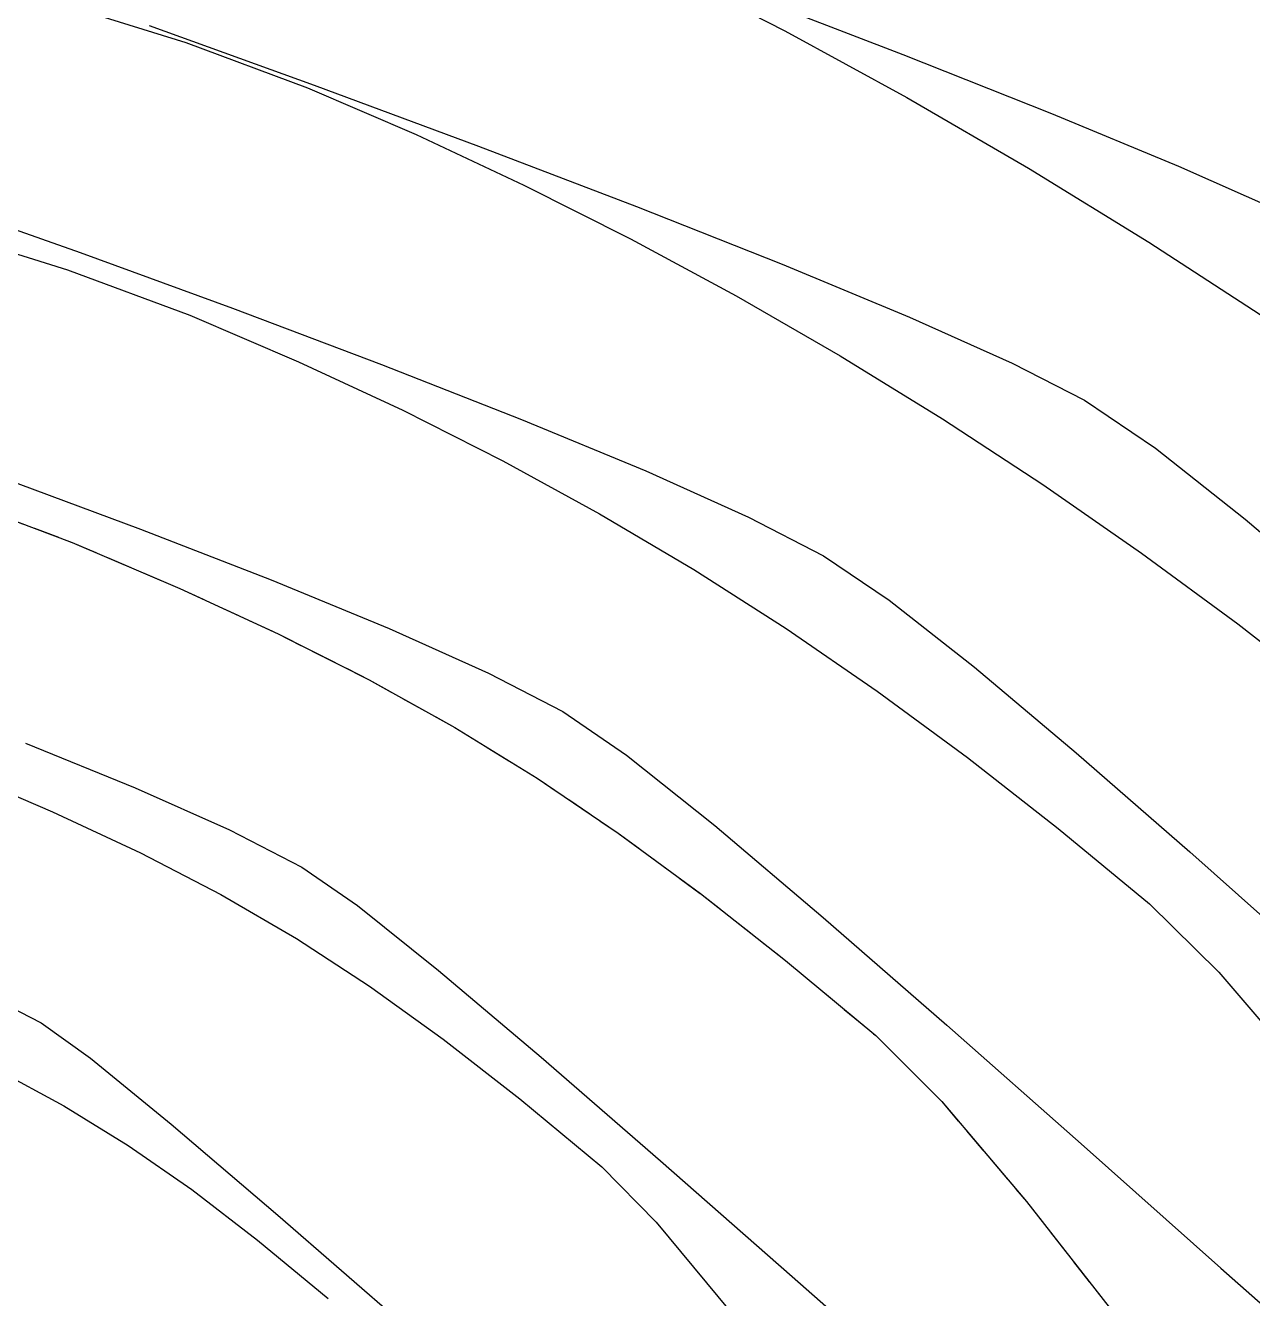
# Model space of a CAD drawing. Header units: inches. Extents: x 2547543 to 2548696, y 7125653 to 7126375.
# Drawn here: x 2547868.09 to 2547880.14, y 7125872.92 to 7125885.42 of the extents above; entities that cross this region are included whole.
import ezdxf

# ---------------------------------------------------------------- set-up
doc = ezdxf.new("R2010")
doc.units = ezdxf.units.IN
doc.header["$MEASUREMENT"] = 0
doc.linetypes.add('DASHED2', pattern=[0.375, 0.25, -0.125])
for name, color, linetype in [('CONT-MJR', 6, 'Continuous'), ('CONT-MNR', 14, 'Continuous'), ('V-100YR-LINE', 2, 'DASHED2'), ('V-TOPO-MAJR-E', 6, 'Continuous'), ('V-TOPO-MINR-E', 14, 'Continuous')]:
    doc.layers.add(name, color=color, linetype=linetype)

msp = doc.modelspace()

# ---------------------------------------------------------------- linework, layer by layer
at = {"layer": 'CONT-MJR', "color": 35, "extrusion": (-0.4550211743072679, -0.8904806179429371, 0), "elevation": -7504800.131113977}
msp.add_lwpolyline([(-973596.2778796651, 570.0000000000009), (-973594.9364721323, 570.0000000000009)], dxfattribs=at)
at = {"layer": 'CONT-MJR', "color": 35, "extrusion": (-0.4794237295231796, -0.8775835501934189, 0), "elevation": -7475071.778469129}
msp.add_lwpolyline([(-1180344.871224893, 570.0000000000005), (-1180343.504789833, 570.0000000000005)], dxfattribs=at)
at = {"layer": 'CONT-MJR', "color": 35}
for points, elevation in [([(2547876.74710593, 7125884.714484373), (2547877.941836228, 7125884.020614405)], 570), ([(2547879.123041739, 7125883.293939851), (2547880.281628311, 7125882.540424697)], 570), ([(2547868.46660947, 7125874.808166008), (2547869.097774559, 7125874.419433514)], 565)]:
    msp.add_lwpolyline(points, dxfattribs=dict(at, elevation=elevation))
at = {"layer": 'CONT-MJR', "color": 35, "extrusion": (-0.5239817604791804, -0.8517294844521579, 0), "elevation": -7404367.092593198}
msp.add_lwpolyline([(-1563730.488244801, 570.0000000000005), (-1563729.101413027, 570.0000000000005)], dxfattribs=at)
at = {"layer": 'CONT-MJR', "color": 35, "extrusion": (-0.4756419773701122, -0.8796389653508135, 0), "elevation": -7480070.339011658}
msp.add_lwpolyline([(-1148161.561430967, 565), (-1148160.802429631, 565)], dxfattribs=at)
at = {"layer": 'CONT-MJR', "color": 35, "extrusion": (-0.570748245870099, -0.8211251060808, 0), "elevation": -7305426.206837265}
msp.add_lwpolyline([(-1974961.041992161, 565), (-1974960.282417524, 565)], dxfattribs=at)
at = {"layer": 'CONT-MJR', "color": 35, "extrusion": (0.6089629965799869, 0.7931986313631177, 0), "elevation": 7203791.873376073}
msp.add_lwpolyline([(2318426.799739929, 565.0000000000009), (2318425.986237144, 565.0000000000009)], dxfattribs=at)
at = {"layer": 'CONT-MJR', "color": 35, "extrusion": (0.6365499564393464, 0.7712354717964329, 0), "elevation": 7117573.174386268}
msp.add_lwpolyline([(2570966.455602992, 565.0000000000009), (2570965.553342155, 565.0000000000009)], dxfattribs=at)
at = {"layer": 'CONT-MNR', "color": 35, "extrusion": (0.2985617432019528, 0.9543903213550583, 0), "elevation": 7561572.324374348}
msp.add_lwpolyline([(-304143.95263896, 569.0000000000009), (-304145.4236257426, 569.0000000000009)], dxfattribs=at)
at = {"layer": 'CONT-MNR', "color": 35, "extrusion": (-0.3474956447965862, -0.9376815967306839, 0), "elevation": -7567185.073351708}
msp.add_lwpolyline([(-87123.5966863404, 569), (-87122.320798642, 569)], dxfattribs=at)
at = {"layer": 'CONT-MNR', "color": 35, "extrusion": (-0.3962065704376957, -0.918161398416422, 0), "elevation": -7552195.53668743}
msp.add_lwpolyline([(-483965.7103316407, 569.0000000000009), (-483964.547996969, 569.0000000000009)], dxfattribs=at)
at = {"layer": 'CONT-MNR', "color": 35}
for points, elevation in [([(2547871.926692928, 7125884.348854493), (2547872.985213065, 7125883.853725914)], 569), ([(2547871.793994479, 7125881.641381121), (2547872.777445937, 7125881.145013573)], 568), ([(2547873.728710466, 7125880.624509194), (2547874.654384695, 7125880.076264509)], 568), ([(2547879.051342449, 7125880.239299277), (2547879.997784277, 7125879.543456928)], 569), ([(2547879.997784277, 7125879.543456928), (2547880.920894421, 7125878.824871736)], 569), ([(2547870.571429984, 7125879.445099189), (2547871.464098615, 7125878.993786311)], 567), ([(2547871.464098615, 7125878.993786311), (2547872.304795994, 7125878.524952313)], 567), ([(2547876.455348771, 7125878.88214032), (2547877.343831877, 7125878.229053865)], 568), ([(2547867.393468573, 7125878.109600618), (2547868.355518105, 7125877.697231769)], 566), ([(2547868.355518105, 7125877.697231769), (2547869.218526762, 7125877.293502387)], 566), ([(2547878.233111201, 7125877.533813203), (2547879.129783371, 7125876.792814858)], 568), ([(2547873.911649557, 7125877.487022429), (2547874.718492017, 7125876.894077276)], 567), ([(2547875.554735782, 7125876.235912472), (2547876.440723988, 7125875.500603383)], 567), ([(2547872.192632738, 7125875.46349275), (2547872.944797094, 7125874.876845614)], 566), ([(2547872.944797094, 7125874.876845614), (2547873.751664605, 7125874.208391907)], 566)]:
    msp.add_lwpolyline(points, dxfattribs=dict(at, elevation=elevation))
at = {"layer": 'CONT-MNR', "color": 35, "extrusion": (-0.450108457719972, -0.8929738945170504, 0), "elevation": -7510047.436578431}
msp.add_lwpolyline([(-932236.5289517278, 569.0000000000009), (-932235.3553459477, 569.0000000000009)], dxfattribs=at)
at = {"layer": 'CONT-MNR', "color": 35, "extrusion": (-0.2971318892235759, -0.9548364469407463, 0), "elevation": -7561105.807190435}
msp.add_lwpolyline([(315469.1738666324, 568), (315470.6211341843, 568)], dxfattribs=at)
at = {"layer": 'CONT-MNR', "color": 35, "extrusion": (-0.4755687135097181, -0.8796785769420054, 0), "elevation": -7480176.079369148}
msp.add_lwpolyline([(-1147536.961953223, 569), (-1147535.784650044, 569)], dxfattribs=at)
at = {"layer": 'CONT-MNR', "color": 35, "extrusion": (-0.3474304853203603, -0.9377057416215702, 0), "elevation": -7567188.61359236}
msp.add_lwpolyline([(-86598.07530118525, 568), (-86596.79127741745, 568)], dxfattribs=at)
at = {"layer": 'CONT-MNR', "color": 35, "extrusion": (-0.5001908254613449, -0.8659152026176111, 0), "elevation": -7444833.952658869}
msp.add_lwpolyline([(-1358057.426163028, 569), (-1358056.246524052, 569)], dxfattribs=at)
at = {"layer": 'CONT-MNR', "color": 35, "extrusion": (-0.3949041201612337, -0.9187223388378459, 0), "elevation": -7552871.750417028}
msp.add_lwpolyline([(-473255.5754492814, 568), (-473254.4133841414, 568)], dxfattribs=at)
at = {"layer": 'CONT-MNR', "color": 35, "extrusion": (-0.5240825263674463, -0.8516674853229487, 0), "elevation": -7404179.491442585}
msp.add_lwpolyline([(-1564607.110391067, 569), (-1564605.929817482, 569)], dxfattribs=at)
at = {"layer": 'CONT-MNR', "color": 35, "extrusion": (-0.4220049179344759, -0.9065935413619028, 0), "elevation": -7535492.699917686}
msp.add_lwpolyline([(-697274.112184302, 568), (-697272.9846282704, 568)], dxfattribs=at)
at = {"layer": 'CONT-MNR', "color": 35, "extrusion": (-0.5473446895284398, -0.8369072773282689, 0), "elevation": -7358269.130234689}
msp.add_lwpolyline([(-1767976.545136913, 569.0000000000009), (-1767975.365060156, 569.0000000000009)], dxfattribs=at)
at = {"layer": 'CONT-MNR', "color": 35, "extrusion": (-0.4800122286226654, -0.8772617969413133, 0), "elevation": -7474273.388213677}
msp.add_lwpolyline([(-1185358.63819812, 568), (-1185357.553841622, 568)], dxfattribs=at)
at = {"layer": 'CONT-MNR', "color": 35, "extrusion": (-0.5700716224651542, -0.8215950007515544, 0), "elevation": -7307061.125206346}
msp.add_lwpolyline([(-1968938.596534315, 569), (-1968937.418407151, 569)], dxfattribs=at)
at = {"layer": 'CONT-MNR', "color": 35, "extrusion": (-0.3507751571665471, -0.936459710353192, 0), "elevation": -7566828.832533564}
msp.add_lwpolyline([(-113606.7004993092, 567), (-113605.553983503, 567)], dxfattribs=at)
at = {"layer": 'CONT-MNR', "color": 35, "extrusion": (-0.3930156774102529, -0.9195317706908013, 0), "elevation": -7553825.653062378}
msp.add_lwpolyline([(-457736.6119222096, 567.0000000000009), (-457735.461727533, 567.0000000000009)], dxfattribs=at)
at = {"layer": 'CONT-MNR', "color": 35, "extrusion": (-0.5386006523638858, -0.8425611771694663, 0), "elevation": -7376276.856418878}
msp.add_lwpolyline([(-1691263.389664265, 568.0000000000009), (-1691262.3135637, 568.0000000000009)], dxfattribs=at)
at = {"layer": 'CONT-MNR', "color": 35, "extrusion": (-0.4193215540243605, -0.907837779744044, 0), "elevation": -7537519.621627524}
msp.add_lwpolyline([(-674982.7430135882, 567), (-674981.680067054, 567)], dxfattribs=at)
at = {"layer": 'CONT-MNR', "color": 35, "extrusion": (0.5663509594721607, 0.8241641770332917, 0), "elevation": 7315886.379641394}
msp.add_lwpolyline([(1935880.925056893, 568), (1935879.839977558, 568)], dxfattribs=at)
at = {"layer": 'CONT-MNR', "color": 35, "extrusion": (-0.5243958348014259, -0.8514746082197141, 0), "elevation": -7403598.249495974}
msp.add_lwpolyline([(-1567332.445265892, 567), (-1567331.495068129, 567)], dxfattribs=at)
at = {"layer": 'CONT-MNR', "color": 35, "extrusion": (0.6159142240015562, 0.7878132194070884, 0), "elevation": 7183134.965811161}
msp.add_lwpolyline([(2381678.306878722, 568.0000000000005), (2381677.178084102, 568.0000000000005)], dxfattribs=at)
at = {"layer": 'CONT-MNR', "color": 35, "extrusion": (-0.5602897964425101, -0.8282966521738517, 0), "elevation": -7329888.221621012}
msp.add_lwpolyline([(-1882161.978660162, 567.0000000000009), (-1882161.015497637, 567.0000000000009)], dxfattribs=at)
at = {"layer": 'CONT-MNR', "color": 35, "extrusion": (-0.4609780573009755, -0.887411534006077, 0), "elevation": -7498097.502779449}
msp.add_lwpolyline([(-1023864.539664165, 566.0000000000009), (-1023863.649894586, 566.0000000000009)], dxfattribs=at)
at = {"layer": 'CONT-MNR', "color": 35, "extrusion": (0.5029644021676644, 0.864307127213541, 0), "elevation": 7440434.093349636}
msp.add_lwpolyline([(1381920.199318059, 566.0000000000009), (1381919.341059579, 566.0000000000009)], dxfattribs=at)
at = {"layer": 'CONT-MNR', "color": 35, "extrusion": (0.6184698211579941, 0.7858085519493911, 0), "elevation": 7175358.624983224}
msp.add_lwpolyline([(2404998.065187181, 567.0000000000009), (2404997.001004611, 567.0000000000009)], dxfattribs=at)
at = {"layer": 'CONT-MNR', "color": 35, "extrusion": (0.7021515629272844, 0.7120275153944345, 0), "elevation": 6862817.660922028}
msp.add_lwpolyline([(3189285.480997231, 568), (3189284.524302732, 568)], dxfattribs=at)
at = {"layer": 'CONT-MNR', "color": 35, "extrusion": (-0.5453956166331559, -0.8381787526281848, 0), "elevation": -7362355.774391672}
msp.add_lwpolyline([(-1750850.654383676, 566), (-1750849.795819725, 566)], dxfattribs=at)
at = {"layer": 'CONT-MNR', "color": 35, "extrusion": (0.7587830282694298, 0.6513434700757149, 0), "elevation": 6574680.838666664}
msp.add_lwpolyline([(3747448.984801477, 568), (3747447.713646021, 568)], dxfattribs=at)
at = {"layer": 'CONT-MNR', "color": 35, "extrusion": (-0.5837821975635092, -0.8119103065043084, 0), "elevation": -7272974.15940203}
msp.add_lwpolyline([(-2091316.435384834, 566.0000000000009), (-2091315.544787438, 566.0000000000009)], dxfattribs=at)
at = {"layer": 'CONT-MNR', "color": 35, "extrusion": (0.7075302718312786, 0.7066830367586002, 0), "elevation": 6838435.049028065}
msp.add_lwpolyline([(3241231.569561238, 567), (3241230.650809758, 567)], dxfattribs=at)
at = {"layer": 'CONT-MNR', "color": 35, "extrusion": (0.7633515232958278, 0.6459833216747467, 0), "elevation": 6548122.163617041}
msp.add_lwpolyline([(3793661.316178789, 567), (3793660.029172867, 567)], dxfattribs=at)
at = {"layer": 'CONT-MNR', "color": 35, "extrusion": (0.7147864692479047, 0.6993427653019043, 0), "elevation": 6804614.257132073}
msp.add_lwpolyline([(3311641.390591898, 566.0000000000009), (3311640.63135171, 566.0000000000009)], dxfattribs=at)
at = {"layer": 'CONT-MNR', "color": 35, "extrusion": (0.7869406155015453, 0.6170287413678954, 0), "elevation": 6401897.603662252}
msp.add_lwpolyline([(4035525.660780774, 567), (4035524.055285946, 567)], dxfattribs=at)
at = {"layer": 'CONT-MNR', "color": 35, "extrusion": (0.7684432545280246, 0.6399179358092548, 0), "elevation": 6517871.172865868}
msp.add_lwpolyline([(3845399.099379508, 566), (3845397.951845476, 566)], dxfattribs=at)
at = {"layer": 'V-100YR-LINE', "color": 5}
for p, q in [((2547867.475140556, 7125880.745029383, 567), (2547868.548806415, 7125880.342860121, 567)), ((2547868.548806415, 7125880.342860121, 567), (2547869.606446963, 7125879.890815581, 567)), ((2547869.606446963, 7125879.890815581, 567), (2547870.571429984, 7125879.445099189, 567)), ((2547870.571429984, 7125879.445099189, 567), (2547871.464098615, 7125878.993786311, 567)), ((2547871.464098615, 7125878.993786311, 567), (2547872.304795994, 7125878.524952313, 567)), ((2547872.304795994, 7125878.524952313, 567), (2547873.113865263, 7125878.026672564, 567)), ((2547873.113865263, 7125878.026672564, 567), (2547873.911649557, 7125877.487022429, 567)), ((2547873.911649557, 7125877.487022429, 567), (2547874.718492017, 7125876.894077276, 567)), ((2547874.718492017, 7125876.894077276, 567), (2547875.554735782, 7125876.235912472, 567)), ((2547875.554735782, 7125876.235912472, 567), (2547876.440723988, 7125875.500603383, 567)), ((2547876.440723988, 7125875.500603383, 567), (2547877.089990074, 7125874.850558899, 567)), ((2547877.089990074, 7125874.850558899, 567), (2547877.921374435, 7125873.868120967, 567)), ((2547877.921374435, 7125873.868120967, 567), (2547878.912010888, 7125872.60469188, 567))]:
    msp.add_line(p, q, dxfattribs=at)
at = {"layer": 'V-TOPO-MAJR-E', "color": 35, "extrusion": (-0.339830363269483, -0.940486748551053, 0), "elevation": -7567644.161388149}
msp.add_lwpolyline([(-25354.9142785389, 570.0000000000005), (-25353.19242027123, 570.0000000000005)], dxfattribs=at)
at = {"layer": 'V-TOPO-MAJR-E', "color": 35, "extrusion": (-0.3479466498137994, -0.9375143352948548, 0), "elevation": -7567142.337327741}
msp.add_lwpolyline([(-90762.24093853496, 570.0000000000009), (-90760.51770374598, 570.0000000000009)], dxfattribs=at)
at = {"layer": 'V-TOPO-MAJR-E', "color": 35, "extrusion": (-0.3570477398087885, -0.934086137086637, 0), "elevation": -7565901.811024849}
msp.add_lwpolyline([(-164348.4435055866, 570.0000000000005), (-164346.7812977755, 570.0000000000005)], dxfattribs=at)
at = {"layer": 'V-TOPO-MAJR-E', "color": 35, "elevation": 570}
for points in [[(2547874.091156578, 7125883.643044208), (2547875.521805331, 7125883.076223172)], [(2547876.771373084, 7125882.556628921), (2547877.780775362, 7125882.104821735)], [(2547878.490927686, 7125881.741361891), (2547879.187929195, 7125881.270071644)], [(2547880.071452089, 7125880.571956744), (2547881.100271267, 7125879.698143781)]]:
    msp.add_lwpolyline(points, dxfattribs=at)
at = {"layer": 'V-TOPO-MAJR-E', "color": 35, "extrusion": (-0.3839485204931576, -0.9233545005094822, 0), "elevation": -7557969.24553291}
msp.add_lwpolyline([(-383379.9345262209, 570), (-383378.5812347676, 570)], dxfattribs=at)
at = {"layer": 'V-TOPO-MAJR-E', "color": 35, "extrusion": (0.4556010719881454, 0.8901840614183409, 0), "elevation": 7504162.521474525}
msp.add_lwpolyline([(978479.3349297633, 570.0000000000005), (978478.5371707883, 570.0000000000005)], dxfattribs=at)
at = {"layer": 'V-TOPO-MAJR-E', "color": 35, "extrusion": (-0.6199707485542474, -0.7846249237292212, 0), "elevation": -7170754.615399701}
msp.add_lwpolyline([(-2418708.431614794, 570), (-2418707.305569894, 570)], dxfattribs=at)
at = {"layer": 'V-TOPO-MINR-E', "color": 35, "extrusion": (-0.3598626305612697, -0.9330052985516873, 0), "elevation": -7565374.204360448}
msp.add_lwpolyline([(-187159.0289653623, 571.0000000000009), (-187157.3022640524, 571.0000000000009)], dxfattribs=at)
at = {"layer": 'V-TOPO-MINR-E', "color": 35, "extrusion": (-0.3695610473408106, -0.929206452995438, 0), "elevation": -7563014.437486239}
msp.add_lwpolyline([(-265946.0963577447, 571), (-265944.5263545071, 571)], dxfattribs=at)
at = {"layer": 'V-TOPO-MINR-E', "color": 35, "extrusion": (-0.3833168249657526, -0.9236169182611235, 0), "elevation": -7558232.103716012}
msp.add_lwpolyline([(-378208.0632137354, 571.0000000000009), (-378206.7109040092, 571.0000000000009)], dxfattribs=at)
at = {"layer": 'V-TOPO-MINR-E', "color": 35, "extrusion": (-0.4058327187943622, -0.913947375047369, 0), "elevation": -7546695.842476045}
msp.add_lwpolyline([(-563289.1894674744, 571), (-563288.1155561046, 571)], dxfattribs=at)
at = {"layer": 'V-TOPO-MINR-E', "color": 35}
for points, elevation in [([(2547867.157246685, 7125883.708350787), (2547868.624620683, 7125883.190850869)], 569), ([(2547868.624620683, 7125883.190850869), (2547870.120971613, 7125882.645431789)], 569), ([(2547870.120971613, 7125882.645431789), (2547871.586045553, 7125882.092461266)], 569), ([(2547871.586045553, 7125882.092461266), (2547872.959588579, 7125881.552307022)], 569), ([(2547874.181346768, 7125881.045336776), (2547875.191066198, 7125880.59191825)], 569), ([(2547867.872957979, 7125880.973849995), (2547869.218994759, 7125880.473912318)], 568), ([(2547878.409060515, 7125878.277279115), (2547879.525441221, 7125877.303111628)], 569), ([(2547873.991107928, 7125878.253479053), (2547874.859582828, 7125877.561659351)], 568), ([(2547867.609892026, 7125875.94791022), (2547868.241188718, 7125875.625590972)], 566), ([(2547868.241188718, 7125875.625590972), (2547868.727232861, 7125875.276490455)], 566), ([(2547874.326449179, 7125874.270128173), (2547875.621211619, 7125873.13254822)], 567), ([(2547870.567504047, 7125873.734881694), (2547871.81814913, 7125872.647572841)], 566), ([(2547879.832093677, 7125873.215513457), (2547881.215964075, 7125871.99409925)], 568)]:
    msp.add_lwpolyline(points, dxfattribs=dict(at, elevation=elevation))
at = {"layer": 'V-TOPO-MINR-E', "color": 35, "extrusion": (-0.3832650324782004, -0.9236384113274437, 0), "elevation": -7558248.528887442}
msp.add_lwpolyline([(-377787.8919222122, 569), (-377786.5691554518, 569)], dxfattribs=at)
at = {"layer": 'V-TOPO-MINR-E', "color": 35, "extrusion": (-0.4575873843190113, -0.8891646561307335, 0), "elevation": -7501956.710392941}
msp.add_lwpolyline([(-995232.4928970775, 569), (-995231.6635492821, 569)], dxfattribs=at)
at = {"layer": 'V-TOPO-MINR-E', "color": 35, "extrusion": (0.3625335900129506, 0.9319707056084552, 0), "elevation": 7564800.028199239}
msp.add_lwpolyline([(208831.5563860093, 568), (208830.1791478451, 568)], dxfattribs=at)
at = {"layer": 'V-TOPO-MINR-E', "color": 35, "extrusion": (-0.5602030410113843, -0.8283553300616815, 0), "elevation": -7330088.698599932}
msp.add_lwpolyline([(-1881393.159177077, 569), (-1881392.382193226, 569)], dxfattribs=at)
at = {"layer": 'V-TOPO-MINR-E', "color": 35, "extrusion": (-0.3812837495773517, -0.9244580587069569, 0), "elevation": -7559038.786559545}
msp.add_lwpolyline([(-361582.817145017, 568), (-361581.562531848, 568)], dxfattribs=at)
at = {"layer": 'V-TOPO-MINR-E', "color": 35, "extrusion": (-0.6180357328890466, -0.7861500065968956, 0), "elevation": -7176689.198371366}
msp.add_lwpolyline([(-2401035.146576755, 569), (-2401034.078484463, 569)], dxfattribs=at)
at = {"layer": 'V-TOPO-MINR-E', "color": 35, "extrusion": (-0.4091446376766966, -0.9124695422097138, 0), "elevation": -7544596.029938344}
msp.add_lwpolyline([(-590660.0952436579, 568.0000000000005), (-590659.0268116379, 568.0000000000005)], dxfattribs=at)
at = {"layer": 'V-TOPO-MINR-E', "color": 35, "extrusion": (0.4581566327495373, 0.8888714754494069, 0), "elevation": 7501315.38132063}
msp.add_lwpolyline([(1000037.444737928, 568), (1000036.624856867, 568)], dxfattribs=at)
at = {"layer": 'V-TOPO-MINR-E', "color": 35, "extrusion": (0.6441121472868927, 0.764931069912491, 0), "elevation": 7091925.127791173}
msp.add_lwpolyline([(2640914.704769575, 569), (2640913.401033679, 569)], dxfattribs=at)
at = {"layer": 'V-TOPO-MINR-E', "color": 35, "extrusion": (-0.5667755533794372, -0.8238722425785644, 0), "elevation": -7314885.988286885}
msp.add_lwpolyline([(-1939651.690241524, 568.0000000000009), (-1939650.931568402, 568.0000000000009)], dxfattribs=at)
at = {"layer": 'V-TOPO-MINR-E', "color": 35, "extrusion": (-0.3770592126293245, -0.9261891546392421, 0), "elevation": -7560608.401365216}
msp.add_lwpolyline([(-327070.2975701215, 567.0000000000009), (-327069.1340931864, 567.0000000000009)], dxfattribs=at)
at = {"layer": 'V-TOPO-MINR-E', "color": 35, "extrusion": (-0.4070742656067246, -0.9133950636393574, 0), "elevation": -7545913.698620678}
msp.add_lwpolyline([(-573550.4077581861, 567.0000000000005), (-573549.3941982868, 567.0000000000005)], dxfattribs=at)
at = {"layer": 'V-TOPO-MINR-E', "color": 35, "extrusion": (-0.4581165830641908, -0.888892117369476, 0), "elevation": -7501357.898653232}
msp.add_lwpolyline([(-999701.020770282, 567), (-999700.2199534317, 567)], dxfattribs=at)
at = {"layer": 'V-TOPO-MINR-E', "color": 35, "extrusion": (-0.6461178146615556, -0.7632376887817948, 0), "elevation": -7084965.657007711}
msp.add_lwpolyline([(-2659522.318551917, 568.0000000000009), (-2659520.923025902, 568.0000000000009)], dxfattribs=at)
at = {"layer": 'V-TOPO-MINR-E', "color": 35, "extrusion": (-0.6641365906871778, -0.7476112552058136, 0), "elevation": -7019526.0965301}
msp.add_lwpolyline([(-2827732.447615393, 569), (-2827730.84649102, 569)], dxfattribs=at)
at = {"layer": 'V-TOPO-MINR-E', "color": 35, "extrusion": (-0.5703918112563112, -0.8213727422137557, 0), "elevation": -7306285.901623562}
msp.add_lwpolyline([(-1971790.34818588, 567), (-1971789.684360814, 567)], dxfattribs=at)
at = {"layer": 'V-TOPO-MINR-E', "color": 35, "extrusion": (-0.6243902583130954, -0.7811125433147941, 0), "elevation": -7156977.781436127}
msp.add_lwpolyline([(-2459153.77145158, 567), (-2459152.749965963, 567)], dxfattribs=at)
at = {"layer": 'V-TOPO-MINR-E', "color": 35, "extrusion": (-0.657257953025585, -0.7536656972322795, 0), "elevation": -7045140.516170993}
msp.add_lwpolyline([(-2763292.421803595, 568), (-2763290.80971062, 568)], dxfattribs=at)
at = {"layer": 'V-TOPO-MINR-E', "color": 35, "extrusion": (-0.6453149909812571, -0.7639165938863091, 0), "elevation": -7087755.119275666}
msp.add_lwpolyline([(-2652072.883767923, 567), (-2652071.565521738, 567)], dxfattribs=at)
at = {"layer": 'V-TOPO-MINR-E', "color": 35, "extrusion": (-0.6624161004855162, -0.7491361090066093, 0), "elevation": -7026005.559949975}
msp.add_lwpolyline([(-2811587.961131083, 568), (-2811586.201693434, 568)], dxfattribs=at)
at = {"layer": 'V-TOPO-MINR-E', "color": 35, "extrusion": (0.6327667611577921, 0.7743424474829452, 0), "elevation": 7130074.344442192}
msp.add_lwpolyline([(2536094.113008501, 566), (2536093.089298506, 566)], dxfattribs=at)
at = {"layer": 'V-TOPO-MINR-E', "color": 35, "extrusion": (-0.6552897098573413, -0.7553776513473783, 0), "elevation": -7052321.998097984}
msp.add_lwpolyline([(-2744906.310716379, 567), (-2744904.75831072, 567)], dxfattribs=at)
at = {"layer": 'V-TOPO-MINR-E', "color": 35, "extrusion": (0.6490829165316622, 0.7607176660672154, 0), "elevation": 7074557.295189584}
msp.add_lwpolyline([(2687074.132200349, 566.0000000000009), (2687072.755120349, 566.0000000000009)], dxfattribs=at)
at = {"layer": 'V-TOPO-MINR-E', "color": 35, "extrusion": (-0.6636891326684611, -0.7480085127709349, 0), "elevation": -7021213.982036178}
msp.add_lwpolyline([(-2823530.647338644, 568), (-2823528.809986093, 568)], dxfattribs=at)
at = {"layer": 'V-TOPO-MINR-E', "color": 35, "extrusion": (-0.6615631300147997, -0.7498894751928589, 0), "elevation": -7029197.834514641}
msp.add_lwpolyline([(-2803589.821209906, 567), (-2803587.989793568, 567)], dxfattribs=at)

doc.saveas('drawing.dxf')
